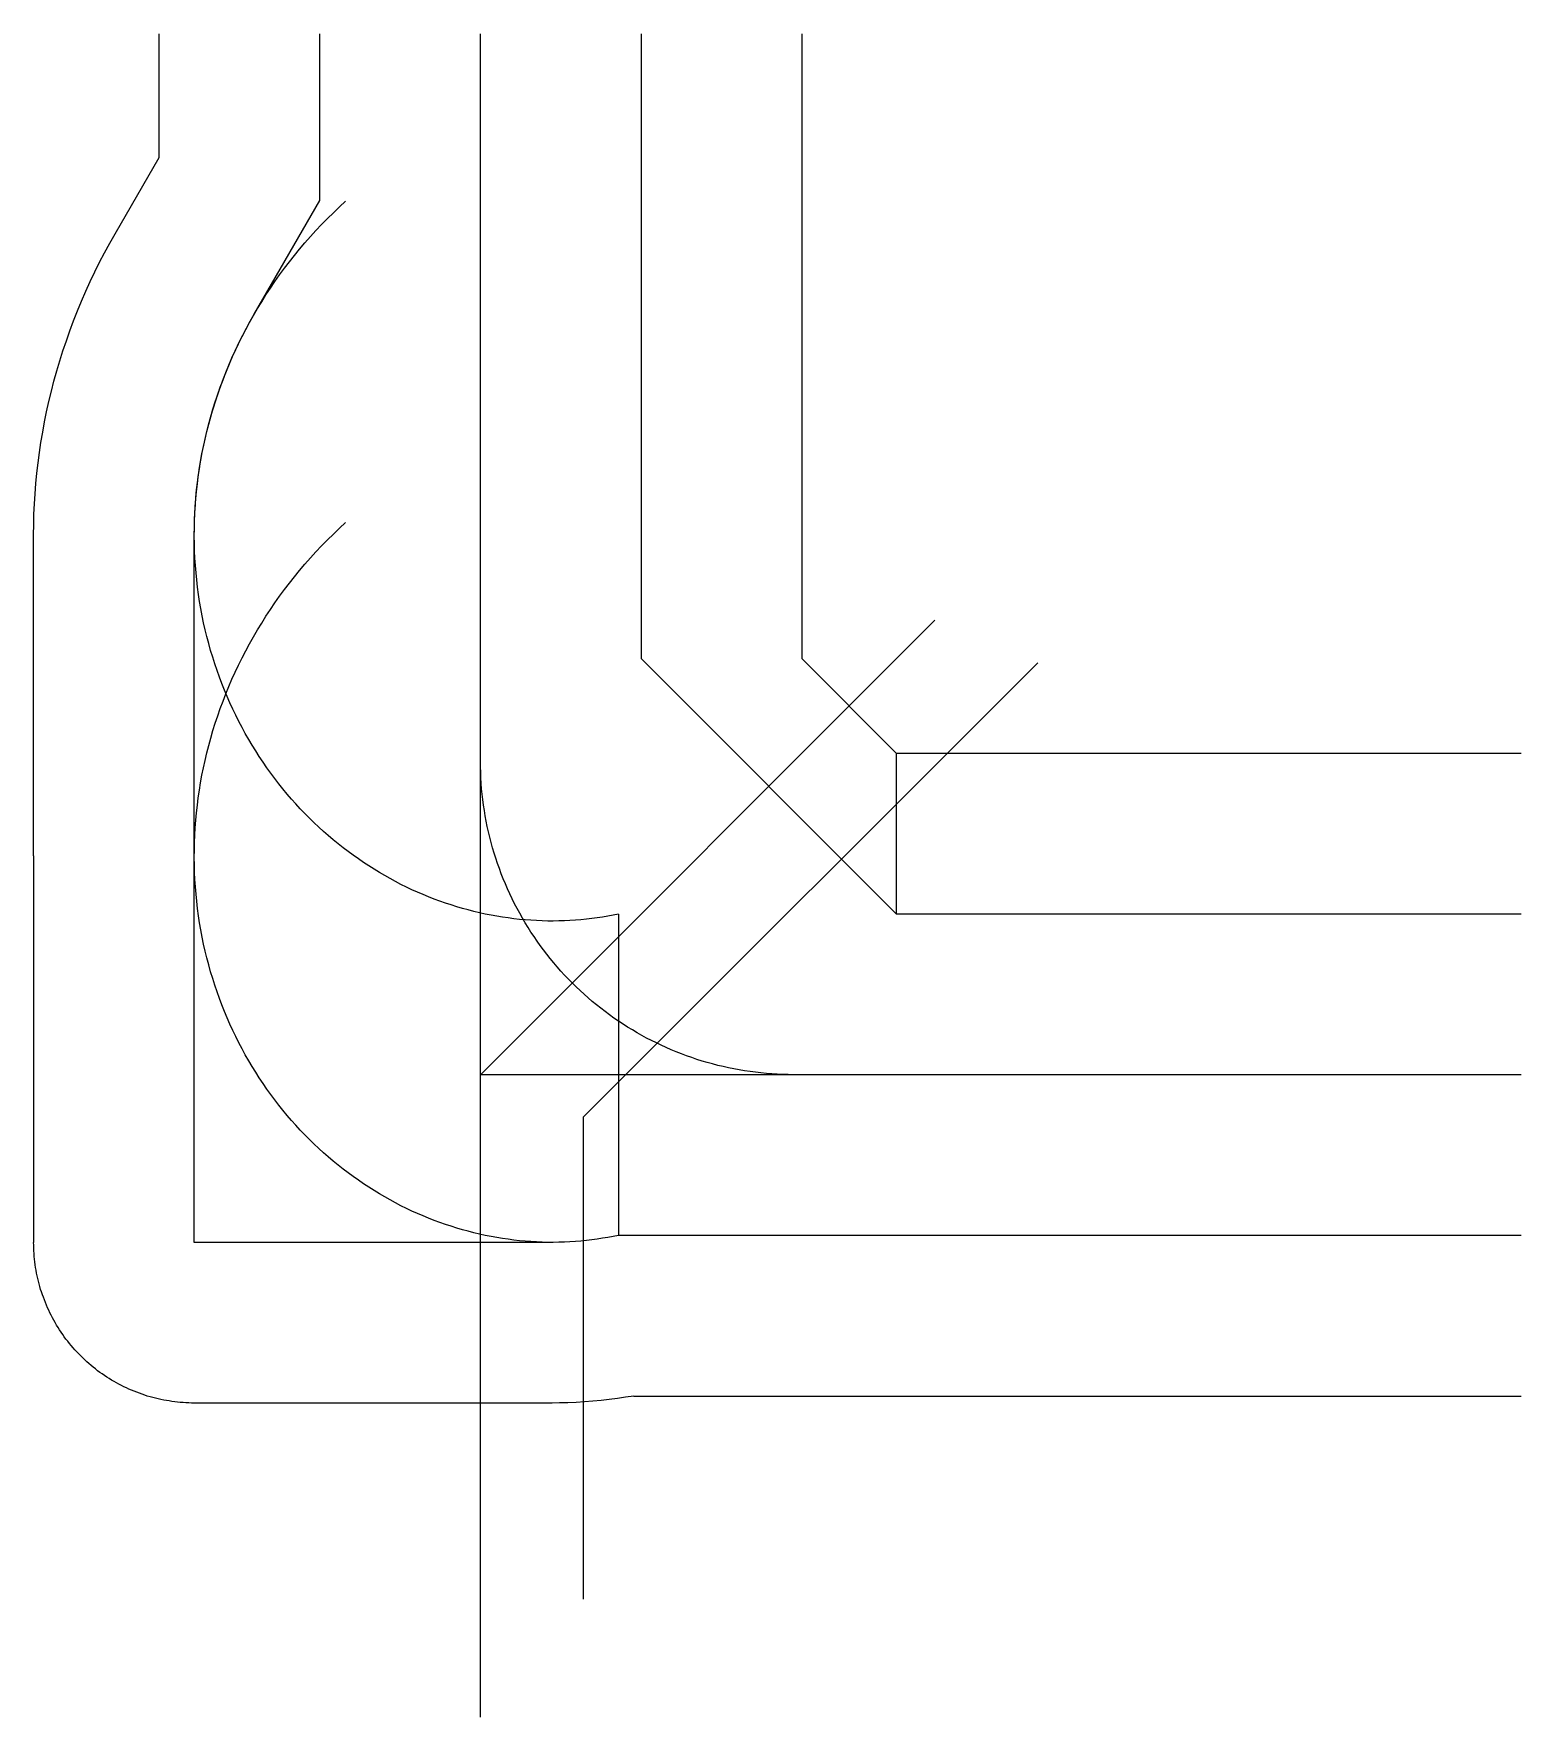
# Model space of a CAD drawing. Header units: metres. Extents: x -6439 to 15000, y -9260 to 15000.
import ezdxf

# ---------------------------------------------------------------- set-up
doc = ezdxf.new("R2010")
doc.units = ezdxf.units.M

msp = doc.modelspace()

# ---------------------------------------------------------------- linework, layer by layer
at = {"color": 1}
for p, q in [((-4630, 13216), (-4630, 15000)), ((-2315, 12596), (-2315, 15000)), ((0, 0), (0, 15000)), ((2315, 15000), (2315, 5995)), ((4630, 15000), (4630, 5995)), ((-5266, 12116), (-4630, 13216)), ((-3261, 10958), (-2315, 12596)), ((-6439, 3151), (-6439, 7781)), ((-4124, 3151), (-4124, 7781)), ((5995, 2315), (2315, 5995)), ((5995, 4630), (4630, 5995)), ((15000, 4630), (5995, 4630)), ((5995, 2315), (5995, 4630)), ((-6439, 3151), (-6439, -2416)), ((-6439, 3151), (-6439, 3151)), ((-4124, -2416), (-4124, 3151)), ((-4124, 3151), (-4124, 3151)), ((1987, 2315), (1987, -2315)), ((15000, 2315), (5995, 2315)), ((15000, 0), (0, 0)), ((1034, -2416), (-4124, -2416)), ((15000, -2315), (1987, -2315)), ((1034, -4731), (-4124, -4731)), ((2208, -4630), (15000, -4630))]:
    msp.add_line(p, q, dxfattribs=at)
for points in [[(15000, 0), (4513, 0), (4434, 1), (4356, 3), (4277, 6), (4198, 11), (4120, 17), (4041, 25), (3963, 34), (3885, 44), (3807, 56), (3729, 69), (3652, 83), (3575, 99), (3498, 116), (3421, 134), (3345, 154), (3269, 175), (3194, 197), (3118, 221), (3044, 246), (2969, 272), (2896, 300), (2822, 329), (2750, 359), (2677, 390), (2606, 423), (2535, 457), (2464, 492), (2394, 528), (2325, 566), (2257, 605), (2189, 645), (2121, 686), (2055, 728), (1989, 772), (1924, 816), (1860, 862), (1797, 909), (1735, 957), (1673, 1006), (1612, 1056), (1552, 1107), (1493, 1159), (1435, 1212), (1378, 1267), (1322, 1322), (1267, 1378), (1212, 1435), (1159, 1493), (1107, 1552), (1056, 1612), (1006, 1673), (957, 1735), (909, 1797), (862, 1860), (816, 1924), (772, 1989), (728, 2055), (686, 2121), (645, 2189), (605, 2257), (566, 2325), (528, 2394), (492, 2464), (457, 2535), (423, 2606), (390, 2677), (359, 2750), (329, 2822), (300, 2896), (272, 2969), (246, 3044), (221, 3118), (197, 3194), (175, 3269), (154, 3345), (134, 3421), (116, 3498), (99, 3575), (83, 3652), (69, 3729), (56, 3807), (44, 3885), (34, 3963), (25, 4041), (17, 4120), (11, 4198), (6, 4277), (3, 4356), (1, 4434), (0, 4513), (0, 4513), (0, 15000)], [(1987, 2315), (1912, 2299), (1835, 2285), (1759, 2272), (1682, 2260), (1604, 2250), (1526, 2241), (1448, 2233), (1369, 2226), (1289, 2221), (1210, 2217), (1130, 2215), (1049, 2214), (969, 2214), (888, 2216), (807, 2220), (725, 2224), (644, 2230), (562, 2238), (480, 2247), (398, 2258), (316, 2270), (234, 2283), (152, 2298), (70, 2314), (-12, 2332), (-95, 2352), (-177, 2373), (-259, 2395), (-340, 2419), (-422, 2445), (-504, 2472), (-585, 2500), (-666, 2530), (-747, 2562), (-827, 2595), (-907, 2629), (-987, 2665), (-1067, 2703), (-1146, 2742), (-1224, 2782), (-1302, 2825), (-1380, 2868), (-1457, 2913), (-1534, 2960), (-1610, 3008), (-1685, 3057), (-1760, 3108), (-1834, 3161), (-1907, 3215), (-1980, 3270), (-2052, 3327), (-2123, 3385), (-2193, 3445), (-2263, 3506), (-2331, 3568), (-2399, 3632), (-2466, 3698), (-2532, 3764), (-2597, 3832), (-2661, 3901), (-2724, 3972), (-2785, 4044), (-2846, 4117), (-2906, 4192), (-2964, 4267), (-3022, 4344), (-3078, 4422), (-3133, 4502), (-3187, 4583), (-3239, 4664), (-3290, 4747), (-3340, 4831), (-3389, 4916), (-3436, 5003), (-3482, 5090), (-3526, 5178), (-3569, 5268), (-3611, 5358), (-3651, 5450), (-3689, 5542), (-3726, 5635), (-3762, 5729), (-3796, 5824), (-3828, 5920), (-3859, 6017), (-3889, 6114), (-3916, 6213), (-3942, 6312), (-3966, 6412), (-3989, 6512), (-4010, 6613), (-4029, 6715), (-4047, 6817), (-4062, 6920), (-4076, 7024), (-4089, 7128), (-4099, 7232), (-4108, 7337), (-4114, 7442), (-4119, 7548), (-4122, 7654), (-4124, 7761), (-4123, 7867), (-4121, 7974), (-4116, 8082), (-4110, 8189), (-4102, 8297), (-4092, 8404), (-4080, 8512), (-4066, 8620), (-4050, 8728), (-4033, 8836), (-4013, 8944), (-3992, 9052), (-3968, 9159), (-3943, 9267), (-3915, 9374), (-3886, 9481), (-3855, 9588), (-3821, 9695), (-3786, 9801), (-3749, 9907), (-3710, 10013), (-3669, 10118), (-3626, 10223), (-3581, 10327), (-3534, 10430), (-3486, 10533), (-3435, 10636), (-3382, 10738), (-3328, 10839), (-3272, 10939), (-3213, 11039), (-3153, 11138), (-3091, 11236), (-3027, 11333), (-2962, 11429), (-2894, 11525), (-2825, 11619), (-2753, 11713), (-2680, 11805), (-2606, 11896), (-2529, 11987), (-2451, 12076), (-2371, 12164), (-2289, 12250), (-2205, 12336), (-2120, 12420), (-2033, 12503), (-1945, 12585), (-1945, 12585)], [(-6439, 7781), (-6437, 7928), (-6434, 8076), (-6427, 8223), (-6418, 8371), (-6406, 8519), (-6392, 8667), (-6375, 8815), (-6356, 8963), (-6334, 9111), (-6309, 9258), (-6282, 9406), (-6252, 9553), (-6219, 9701), (-6184, 9847), (-6146, 9994), (-6105, 10140), (-6062, 10285), (-6017, 10430), (-5968, 10575), (-5917, 10719), (-5864, 10862), (-5808, 11005), (-5749, 11147), (-5687, 11288), (-5623, 11428), (-5557, 11568), (-5488, 11706), (-5416, 11844), (-5342, 11980), (-5266, 12116), (-5266, 12116)], [(-4124, 7781), (-4123, 7888), (-4120, 7995), (-4115, 8102), (-4109, 8210), (-4100, 8317), (-4090, 8425), (-4078, 8533), (-4063, 8641), (-4047, 8749), (-4029, 8856), (-4009, 8964), (-3987, 9072), (-3963, 9180), (-3938, 9287), (-3910, 9395), (-3880, 9502), (-3849, 9609), (-3815, 9715), (-3779, 9821), (-3742, 9927), (-3702, 10033), (-3661, 10138), (-3618, 10242), (-3573, 10346), (-3525, 10450), (-3476, 10553), (-3425, 10655), (-3372, 10757), (-3317, 10858), (-3261, 10958), (-3261, 10958)], [(1987, -2315), (1912, -2331), (1835, -2345), (1759, -2358), (1682, -2370), (1604, -2380), (1526, -2389), (1448, -2397), (1369, -2404), (1289, -2409), (1210, -2413), (1130, -2415), (1049, -2416), (969, -2416), (888, -2414), (807, -2410), (725, -2406), (644, -2400), (562, -2392), (480, -2383), (398, -2372), (316, -2360), (234, -2347), (152, -2332), (70, -2316), (-12, -2298), (-95, -2278), (-177, -2257), (-259, -2235), (-340, -2211), (-422, -2185), (-504, -2158), (-585, -2130), (-666, -2100), (-747, -2068), (-827, -2035), (-907, -2001), (-987, -1965), (-1067, -1927), (-1146, -1888), (-1224, -1848), (-1302, -1805), (-1380, -1762), (-1457, -1717), (-1534, -1670), (-1610, -1622), (-1685, -1573), (-1760, -1522), (-1834, -1469), (-1907, -1415), (-1980, -1360), (-2052, -1303), (-2123, -1245), (-2193, -1185), (-2263, -1124), (-2331, -1062), (-2399, -998), (-2466, -932), (-2532, -866), (-2597, -798), (-2661, -729), (-2724, -658), (-2785, -586), (-2846, -513), (-2906, -438), (-2964, -363), (-3022, -286), (-3078, -208), (-3133, -128), (-3187, -47), (-3239, 34), (-3290, 117), (-3340, 201), (-3389, 286), (-3436, 373), (-3482, 460), (-3526, 548), (-3569, 638), (-3611, 728), (-3651, 820), (-3689, 912), (-3726, 1005), (-3762, 1099), (-3796, 1194), (-3828, 1290), (-3859, 1387), (-3889, 1484), (-3916, 1583), (-3942, 1682), (-3966, 1782), (-3989, 1882), (-4010, 1983), (-4029, 2085), (-4047, 2187), (-4062, 2290), (-4076, 2394), (-4089, 2498), (-4099, 2602), (-4108, 2707), (-4114, 2812), (-4119, 2918), (-4122, 3024), (-4124, 3131), (-4123, 3237), (-4121, 3344), (-4116, 3452), (-4110, 3559), (-4102, 3667), (-4092, 3774), (-4080, 3882), (-4066, 3990), (-4050, 4098), (-4033, 4206), (-4013, 4314), (-3992, 4422), (-3968, 4529), (-3943, 4637), (-3915, 4744), (-3886, 4851), (-3855, 4958), (-3821, 5065), (-3786, 5171), (-3749, 5277), (-3710, 5383), (-3669, 5488), (-3626, 5593), (-3581, 5697), (-3534, 5800), (-3486, 5903), (-3435, 6006), (-3382, 6108), (-3328, 6209), (-3272, 6309), (-3213, 6409), (-3153, 6508), (-3091, 6606), (-3027, 6703), (-2962, 6799), (-2894, 6895), (-2825, 6989), (-2753, 7083), (-2680, 7175), (-2606, 7266), (-2529, 7357), (-2451, 7446), (-2371, 7534), (-2289, 7620), (-2205, 7706), (-2120, 7790), (-2033, 7873), (-1945, 7955), (-1945, 7955)], [(0, -9260), (0, 0), (6548, 6548)], [(8030, 5934), (1482, -614), (1482, -7559)], [(-4124, -4731), (-4164, -4731), (-4205, -4730), (-4245, -4728), (-4285, -4725), (-4326, -4722), (-4366, -4718), (-4406, -4714), (-4446, -4708), (-4486, -4702), (-4526, -4696), (-4565, -4688), (-4605, -4680), (-4645, -4672), (-4684, -4662), (-4723, -4652), (-4762, -4641), (-4801, -4630), (-4839, -4618), (-4877, -4605), (-4916, -4591), (-4953, -4577), (-4991, -4562), (-5028, -4547), (-5065, -4531), (-5102, -4514), (-5139, -4497), (-5175, -4479), (-5211, -4460), (-5246, -4441), (-5281, -4421), (-5316, -4400), (-5351, -4379), (-5385, -4358), (-5418, -4335), (-5452, -4312), (-5484, -4289), (-5517, -4265), (-5549, -4240), (-5581, -4215), (-5612, -4189), (-5643, -4163), (-5673, -4136), (-5703, -4109), (-5732, -4081), (-5761, -4053), (-5789, -4024), (-5817, -3995), (-5844, -3965), (-5871, -3935), (-5897, -3904), (-5923, -3873), (-5948, -3841), (-5973, -3809), (-5997, -3777), (-6020, -3744), (-6043, -3711), (-6065, -3677), (-6087, -3643), (-6108, -3608), (-6129, -3573), (-6149, -3538), (-6168, -3503), (-6186, -3467), (-6204, -3431), (-6222, -3394), (-6239, -3358), (-6255, -3321), (-6270, -3283), (-6285, -3246), (-6299, -3208), (-6313, -3170), (-6325, -3131), (-6338, -3093), (-6349, -3054), (-6360, -3015), (-6370, -2976), (-6379, -2937), (-6388, -2897), (-6396, -2858), (-6404, -2818), (-6410, -2778), (-6416, -2738), (-6422, -2698), (-6426, -2658), (-6430, -2618), (-6433, -2577), (-6436, -2537), (-6437, -2497), (-6438, -2456), (-6439, -2416)], [(1987, -2315), (1912, -2331), (1835, -2345), (1759, -2358), (1682, -2370), (1604, -2380), (1526, -2389), (1448, -2397), (1369, -2404), (1289, -2409), (1210, -2413), (1130, -2415), (1049, -2416), (1034, -2416)], [(2208, -4630), (2091, -4649), (1974, -4667), (1856, -4682), (1738, -4695), (1619, -4706), (1500, -4715), (1380, -4722), (1260, -4727), (1139, -4730), (1034, -4731)]]:
    msp.add_lwpolyline(points, dxfattribs=at)

doc.saveas('drawing.dxf')
